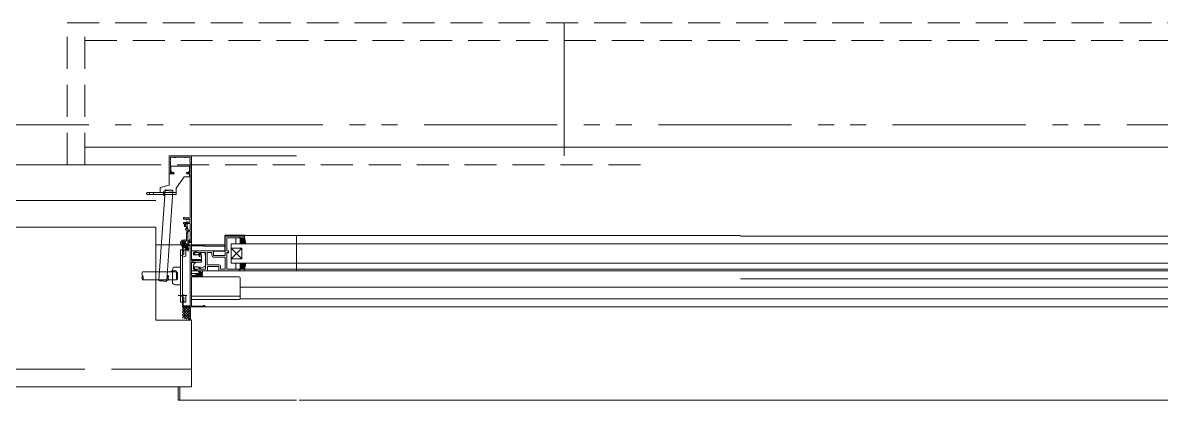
# Model space of a CAD drawing. Units: millimetres at full size. Extents: x -12803 to 120774, y -9413 to 101127.
# Drawn here: x 97669 to 98952, y 6691 to 7116 of the extents above; entities that cross this region are included whole.
import ezdxf

# ---------------------------------------------------------------- set-up
doc = ezdxf.new("R2010")
doc.units = ezdxf.units.MM
doc.header["$LTSCALE"] = 30
for name, pattern in [('DASHED1', [1.8, 1.2, -0.6]), ('DASHED3', [4, 3, -1]), ('DOUBLE_CHAIN1', [8.8, 5, -1, 0.6, -0.6, 0.6, -1])]:
    doc.linetypes.add(name, pattern=pattern)
doc.layers.add('0-0_NoName', color=7, linetype='Continuous')
for name, color, linetype, lineweight in [('2-0_通芯', 7, 'DOUBLE_CHAIN1', 15), ('2-1_躯体', 7, 'Continuous', 15), ('2-3_間仕切り', 7, 'Continuous', 15), ('2-A_建具', 7, 'Continuous', 15)]:
    doc.layers.add(name, color=color, linetype=linetype, lineweight=lineweight)

# ---------------------------------------------------------------- blocks, each defined once
blk = doc.blocks.new('グループ部品-732')
at = {"layer": '2-0_通芯'}
blk.add_line((74361.66, 7001.41), (120774.36, 7001.41), dxfattribs=at)
at = {"layer": '2-1_躯体'}
for p, q in [((97549.36, 6886.41), (97819.36, 6886.41)), ((96689.36, 6706.41), (97859.36, 6706.41))]:
    blk.add_line(p, q, dxfattribs=at)
at = {"layer": '2-1_躯体', "linetype": 'DASHED3'}
blk.add_line((96689.36, 6726.41), (97859.36, 6726.41), dxfattribs=at)
at = {"layer": '2-1_躯体'}
blk.add_lwpolyline([(97819.36, 6886.41), (97819.36, 6781.41), (97859.36, 6781.41), (97859.36, 6706.41)], dxfattribs=at)
at = {"layer": '2-3_間仕切り'}
for p, q in [((97619.36, 6956.41), (97819.36, 6956.41)), ((97579.36, 6916.41), (97819.36, 6916.41))]:
    blk.add_line(p, q, dxfattribs=at)
at = {"layer": '2-A_建具', "linetype": 'DASHED1'}
for p, q in [((97739.36, 6956.41), (97739.36, 7116.41)), ((98365.36, 7116.41), (102183.36, 7116.41)), ((97739.36, 7096.41), (102809.36, 7096.41))]:
    blk.add_line(p, q, dxfattribs=at)
at = {"layer": '2-A_建具'}
for p, q in [((98279.36, 6966.41), (98279.36, 7116.41)), ((97739.36, 6976.41), (102809.36, 6976.41)), ((97834.36, 6933.46), (97834.36, 6965.91)), ((97858.86, 6966.41), (97834.86, 6966.41)), ((97836.36, 6949.36), (97836.36, 6954.96)), ((97836.36, 6954.96), (97857.36, 6954.96)), ((97857.36, 6954.96), (97857.36, 6949.36)), ((97859.36, 6966.41), (97977.86, 6966.41)), ((97834.36, 6946.46), (97839.16, 6946.46)), ((97834.86, 6946.41), (97838.61, 6946.41)), ((97837.86, 6947.86), (97836.36, 6949.36)), ((97839.16, 6947.86), (97837.86, 6947.86)), ((97855.86, 6947.86), (97854.56, 6947.86)), ((97854.56, 6946.46), (97857.36, 6946.46)), ((97855.11, 6946.41), (97857.36, 6946.41)), ((97857.36, 6949.36), (97855.86, 6947.86)), ((97857.36, 6946.46), (97857.36, 6942.96)), ((97857.86, 6945.91), (97857.86, 6896.74)), ((97824.36, 6930.78), (97834.36, 6933.46)), ((97824.36, 6930.78), (97824.36, 6925.26)), ((97829.67, 6927.51), (97830.73, 6928.44)), ((97842.36, 6930.11), (97842.36, 6922.96)), ((97809.36, 6925.26), (97842.36, 6925.26)), ((97809.36, 6922.96), (97809.36, 6925.26)), ((97842.36, 6922.96), (97809.36, 6922.96)), ((97812.01, 6922.96), (97812.01, 6925.26)), ((97816.51, 6922.96), (97816.51, 6925.26)), ((97822.87, 6826.71), (97829.67, 6927.51)), ((97829.67, 6927.51), (97838.65, 6926.91)), ((97831.85, 6826.11), (97838.65, 6926.91)), ((97850.56, 6916.21), (97850.36, 6916.41)), ((97854.16, 6894.66), (97854.29, 6894.66)), ((97854.29, 6892.36), (97854.16, 6892.36)), ((97855.06, 6895.12), (97855.15, 6895.21)), ((97855.15, 6891.81), (97855.06, 6891.9)), ((97855.94, 6895.35), (97856.05, 6895.3)), ((97856.05, 6891.72), (97855.94, 6891.67)), ((97856.7, 6895.1), (97856.86, 6895.09)), ((97856.86, 6891.94), (97856.7, 6891.92)), ((97857.68, 6893.91), (97857.64, 6893.76)), ((97857.64, 6893.26), (97857.68, 6893.11)), ((98478.11, 6876.91), (97897.16, 6876.91)), ((97918.66, 6877.41), (97898.16, 6877.41)), ((97977.96, 6837.21), (97977.96, 6876.91)), ((97897.16, 6866.41), (97819.36, 6866.41)), ((97847.63, 6867.06), (97847.15, 6868.08)), ((97847.63, 6867.06), (97853.69, 6870.56)), ((97851.24, 6867.8), (97848.78, 6872.06)), ((97849.29, 6867.21), (97852.72, 6869.19)), ((97849.29, 6867.21), (97849.34, 6867.14)), ((97853.11, 6868.51), (97849.34, 6867.14)), ((97849.34, 6867.14), (97849.77, 6867.14)), ((97849.36, 6857.91), (97849.36, 6866.41)), ((97849.41, 6867.51), (97849.51, 6867.34)), ((97849.6, 6866.68), (97849.82, 6867.06)), ((97849.6, 6866.68), (97849.69, 6866.53)), ((97853.46, 6867.91), (97849.69, 6866.53)), ((97849.69, 6866.53), (97850.12, 6866.53)), ((97849.77, 6867.14), (97852.89, 6868.13)), ((97849.82, 6867.06), (97849.77, 6867.14)), ((97852.94, 6868.06), (97849.82, 6867.06)), ((97849.95, 6866.08), (97850.17, 6866.46)), ((97850.12, 6866.53), (97853.24, 6867.53)), ((97850.17, 6866.46), (97850.12, 6866.53)), ((97850.3, 6865.47), (97854.08, 6866.84)), ((97850.3, 6865.47), (97850.52, 6865.85)), ((97850.3, 6865.47), (97850.39, 6865.32)), ((97854.16, 6866.69), (97850.39, 6865.32)), ((97850.39, 6865.32), (97850.82, 6865.32)), ((97850.52, 6865.85), (97850.47, 6865.93)), ((97853.64, 6866.84), (97850.52, 6865.85)), ((97850.65, 6864.87), (97854.43, 6866.24)), ((97850.65, 6864.87), (97850.87, 6865.24)), ((97850.65, 6864.87), (97850.74, 6864.71)), ((97854.51, 6866.09), (97850.74, 6864.71)), ((97850.74, 6864.71), (97851.17, 6864.71)), ((97850.82, 6865.32), (97853.94, 6866.31)), ((97850.87, 6865.24), (97850.82, 6865.32)), ((97853.99, 6866.24), (97850.87, 6865.24)), ((97851, 6864.26), (97854.78, 6865.63)), ((97851, 6864.26), (97851.22, 6864.64)), ((97851, 6864.26), (97851.09, 6864.11)), ((97854.86, 6865.48), (97851.09, 6864.11)), ((97851.09, 6864.11), (97851.52, 6864.11)), ((97851.17, 6864.71), (97854.29, 6865.71)), ((97851.22, 6864.64), (97851.17, 6864.71)), ((97851.18, 6868.3), (97852.54, 6868.74)), ((97854.34, 6865.63), (97851.22, 6864.64)), ((97851.35, 6863.65), (97855.13, 6865.03)), ((97855.21, 6864.87), (97851.44, 6863.5)), ((97851.52, 6864.11), (97854.64, 6865.1)), ((97851.57, 6864.03), (97851.52, 6864.11)), ((97854.69, 6865.03), (97851.57, 6864.03)), ((97852.34, 6865.9), (97851.74, 6866.94)), ((97851.87, 6863.5), (97854.99, 6864.5)), ((97855.04, 6864.42), (97851.92, 6863.43)), ((97852.4, 6869.24), (97852.5, 6869.07)), ((97852.76, 6869.12), (97852.54, 6868.74)), ((97852.59, 6868.66), (97852.54, 6868.74)), ((97852.8, 6863.45), (97855.48, 6864.42)), ((97852.84, 6865.03), (97856.12, 6859.34)), ((97853.11, 6868.51), (97852.89, 6868.13)), ((97852.94, 6868.06), (97852.89, 6868.13)), ((97855.56, 6864.27), (97852.94, 6863.32)), ((97853.69, 6870.56), (97853.04, 6871.48)), ((97853.46, 6867.91), (97853.24, 6867.53)), ((97853.29, 6867.45), (97853.24, 6867.53)), ((97853.38, 6868.06), (97853.46, 6867.91)), ((97853.81, 6867.3), (97853.59, 6866.92)), ((97853.64, 6866.84), (97853.59, 6866.92)), ((97854.08, 6866.84), (97853.64, 6866.84)), ((97854.16, 6866.69), (97853.94, 6866.31)), ((97853.99, 6866.24), (97853.94, 6866.31)), ((97854.43, 6866.24), (97853.99, 6866.24)), ((97854.08, 6866.84), (97854.16, 6866.69)), ((97854.51, 6866.09), (97854.29, 6865.71)), ((97854.34, 6865.63), (97854.29, 6865.71)), ((97854.78, 6865.63), (97854.34, 6865.63)), ((97854.43, 6866.24), (97854.51, 6866.09)), ((97854.86, 6865.48), (97854.64, 6865.1)), ((97854.69, 6865.03), (97854.64, 6865.1)), ((97855.13, 6865.03), (97854.69, 6865.03)), ((97854.78, 6865.63), (97854.86, 6865.48)), ((97855.21, 6864.87), (97854.99, 6864.5)), ((97855.04, 6864.42), (97854.99, 6864.5)), ((97855.48, 6864.42), (97855.04, 6864.42)), ((97855.13, 6865.03), (97855.21, 6864.87)), ((97855.56, 6864.27), (97855.34, 6863.89)), ((97855.48, 6864.42), (97855.56, 6864.27)), ((97858.16, 6865.21), (97858.16, 6797.61)), ((97859.36, 6868.81), (97858.36, 6869.81)), ((97859.36, 6865.41), (97872.56, 6865.41)), ((97874.36, 6865.01), (97897.16, 6865.01)), ((97897.16, 6876.41), (97919.66, 6876.41)), ((99051.86, 6867.61), (97904.36, 6867.61)), ((97904.36, 6867.61), (97904.36, 6845.61)), ((97909.36, 6868.61), (97909.36, 6873.11)), ((97910.36, 6874.11), (97913.36, 6874.11)), ((97913.36, 6867.61), (97910.36, 6867.61)), ((97914.36, 6867.61), (97914.36, 6874.81)), ((97914.36, 6869.99), (97918.47, 6874.11)), ((97914.36, 6871.41), (97917.06, 6874.11)), ((97914.36, 6872.82), (97915.64, 6874.11)), ((97914.36, 6874.11), (97919.36, 6874.11)), ((97914.36, 6868.58), (97919.46, 6873.68)), ((97914.36, 6873.11), (97914.36, 6868.61)), ((97914.36, 6872.92), (97919.67, 6867.61)), ((97914.36, 6871.51), (97918.26, 6867.61)), ((97914.36, 6870.1), (97916.84, 6867.61)), ((97914.36, 6868.68), (97915.43, 6867.61)), ((97914.58, 6874.11), (97920.79, 6867.91)), ((97914.8, 6867.61), (97919.72, 6872.53)), ((97916, 6874.11), (97920.36, 6869.74)), ((97916.21, 6867.61), (97919.99, 6871.38)), ((97917.41, 6874.11), (97919.94, 6871.58)), ((97917.63, 6867.61), (97920.25, 6870.23)), ((97918.83, 6874.11), (97919.51, 6873.42)), ((97919.04, 6867.61), (97920.52, 6869.08)), ((97919.36, 6874.11), (97920.86, 6867.61)), ((97919.66, 6876.11), (97919.66, 6876.41)), ((97920.46, 6867.61), (97920.78, 6867.93)), ((99036.86, 6876.11), (98478.11, 6876.11)), ((97847.06, 6860.91), (97847.06, 6801.91)), ((97849.36, 6860.91), (97847.06, 6860.91)), ((97849.43, 6854.8), (97847.13, 6853.87)), ((97849.36, 6860.91), (97849.36, 6801.91)), ((97850.93, 6855.41), (97849.43, 6854.8)), ((97852.6, 6853.61), (97849.43, 6852.32)), ((97850.93, 6860.91), (97850.93, 6855.41)), ((97853.23, 6860.91), (97850.93, 6860.91)), ((97851.35, 6863.65), (97851.57, 6864.03)), ((97851.35, 6863.65), (97851.44, 6863.5)), ((97851.44, 6863.5), (97851.87, 6863.5)), ((97851.7, 6863.05), (97851.92, 6863.43)), ((97851.7, 6863.05), (97852.3, 6863.27)), ((97851.7, 6863.05), (97851.79, 6862.9)), ((97852.39, 6863.11), (97851.79, 6862.9)), ((97851.92, 6863.43), (97851.87, 6863.5)), ((97852.62, 6862.21), (97852.22, 6862.9)), ((97852.58, 6862.18), (97852.84, 6862.33)), ((97854.9, 6861.45), (97852.71, 6863.54)), ((97853.09, 6863.17), (97855.34, 6863.89)), ((97853.23, 6854.53), (97853.23, 6860.91)), ((97853.55, 6862.74), (97855.44, 6863.83)), ((97853.72, 6860.2), (97855.53, 6860.07)), ((97853.88, 6860.52), (97855.35, 6860.39)), ((97854.9, 6861.45), (97855.79, 6860.22)), ((97855.31, 6862.15), (97856.54, 6861.92)), ((97855.39, 6863.81), (97855.34, 6863.89)), ((97855.35, 6860.39), (97855.53, 6860.07)), ((97855.44, 6863.83), (97856.58, 6861.85)), ((97855.53, 6860.07), (97855.79, 6860.22)), ((97856.58, 6861.85), (97855.79, 6860.22)), ((97897.36, 6859.51), (97859.36, 6859.51)), ((97861.86, 6855.21), (97870.86, 6855.21)), ((97866.79, 6859.49), (97862.57, 6858.22)), ((97868.26, 6854.61), (97868.26, 6853.56)), ((97869.49, 6854.91), (97868.56, 6854.91)), ((97868.59, 6853.09), (97870.59, 6852.36)), ((97869.79, 6856.91), (97869.79, 6855.21)), ((97870.96, 6856.91), (97869.79, 6856.91)), ((97870.86, 6846.96), (97870.86, 6855.21)), ((97870.96, 6857.58), (97870.96, 6856.91)), ((97874.76, 6854.91), (97874.76, 6857.58)), ((97874.76, 6854.91), (97875.36, 6854.91)), ((97897.36, 6852.58), (97884.43, 6852.58)), ((97904.36, 6862.61), (97916.36, 6862.61)), ((97916.36, 6850.61), (97904.36, 6862.61)), ((97916.36, 6862.61), (97904.36, 6850.61)), ((97916.36, 6850.61), (97916.36, 6862.61)), ((97838.06, 6838.41), (97838.06, 6824.41)), ((97847.05, 6841.41), (97841.06, 6841.41)), ((97870.86, 6850.01), (97859.36, 6850.01)), ((97859.36, 6846.61), (97864.48, 6846.61)), ((97861.86, 6843.01), (97861.86, 6839.35)), ((97862.57, 6838.4), (97866.79, 6837.13)), ((97870.64, 6847.01), (97865.25, 6846.96)), ((97868.16, 6840.3), (97866.86, 6840.91)), ((97869.73, 6840.27), (97874.37, 6841.94)), ((97904.4, 6839.04), (97904.31, 6839.04)), ((97916.36, 6850.61), (97904.36, 6850.61)), ((99051.86, 6845.61), (97904.36, 6845.61)), ((97909.36, 6844.61), (97909.36, 6840.11)), ((97913.36, 6845.61), (97910.36, 6845.61)), ((97910.36, 6839.11), (97913.36, 6839.11)), ((97914.36, 6840.3), (97919.67, 6845.61)), ((97914.36, 6841.71), (97918.26, 6845.61)), ((97914.36, 6843.12), (97916.84, 6845.61)), ((97914.36, 6845.61), (97914.36, 6838.41)), ((97914.36, 6844.54), (97915.43, 6845.61)), ((97914.36, 6844.64), (97919.46, 6839.54)), ((97914.36, 6840.11), (97914.36, 6844.61)), ((97914.36, 6843.23), (97918.47, 6839.11)), ((97914.36, 6841.81), (97917.06, 6839.11)), ((97914.36, 6840.4), (97915.64, 6839.11)), ((99041.86, 6839.11), (97914.36, 6839.11)), ((97914.58, 6839.11), (97920.79, 6845.31)), ((97914.8, 6845.61), (97919.72, 6840.69)), ((97916, 6839.11), (97920.36, 6843.48)), ((97916.21, 6845.61), (97919.99, 6841.84)), ((97917.41, 6839.11), (97919.94, 6841.64)), ((97917.63, 6845.61), (97920.25, 6842.99)), ((97918.83, 6839.11), (97919.51, 6839.8)), ((97919.04, 6845.61), (97920.52, 6844.14)), ((97919.36, 6839.11), (97920.86, 6845.61)), ((97919.36, 6837.01), (97919.36, 6838.61)), ((97920.46, 6845.61), (97920.78, 6845.29)), ((97804.36, 6835.91), (97842.56, 6835.91)), ((97804.36, 6826.91), (97842.56, 6826.91)), ((97831.85, 6826.11), (97822.87, 6826.71)), ((97831.85, 6826.11), (97830.78, 6825.18)), ((97842.56, 6835.91), (97843.56, 6834.91)), ((97842.56, 6835.91), (97842.56, 6826.91)), ((97859.36, 6837.11), (98478.11, 6837.11)), ((97859.36, 6830.81), (97870.86, 6830.81)), ((97860.36, 6830.21), (97913.36, 6830.21)), ((97865.66, 6832.61), (97865.66, 6832.11)), ((97865.67, 6832.71), (97865.86, 6832.89)), ((97867.36, 6832.91), (97865.96, 6832.91)), ((97866.12, 6831.81), (97867.22, 6832.91)), ((97866.66, 6832.01), (97868.76, 6832.01)), ((97869.36, 6835.31), (97867.54, 6836.71)), ((97867.66, 6833.34), (97869.62, 6835.31)), ((97867.66, 6833.21), (97867.66, 6834.31)), ((97867.67, 6832.01), (97869.26, 6833.6)), ((97869.96, 6835.31), (97867.74, 6836.99)), ((97867.81, 6834.85), (97868.12, 6835.15)), ((97868.66, 6835.31), (97871.86, 6835.31)), ((97868.85, 6831.84), (97869.92, 6832.91)), ((97869.26, 6833.37), (97869.26, 6834.01)), ((97869.56, 6834.31), (97871.56, 6834.31)), ((97870.06, 6832.91), (97869.72, 6832.91)), ((97869.77, 6831.9), (97870.27, 6832.4)), ((97869.97, 6834.31), (97870.97, 6835.31)), ((97871.32, 6834.31), (97871.86, 6834.85)), ((97871.56, 6836.44), (97871.36, 6835.31)), ((97871.86, 6834.61), (97871.86, 6836.61)), ((97871.86, 6831.81), (97871.86, 6833.11)), ((97914.36, 6805.71), (97914.36, 6829.21)), ((97919.36, 6837.21), (98478.11, 6837.21)), ((99037.16, 6837.11), (98478.11, 6837.11)), ((99036.86, 6828.11), (98478.11, 6828.11)), ((97847.06, 6821.41), (97841.06, 6821.41)), ((99036.86, 6818.61), (97914.36, 6818.61)), ((97844.36, 6809.41), (97854.36, 6809.41)), ((97849.36, 6801.91), (97847.06, 6801.91)), ((97849.36, 6796.91), (97849.36, 6804.91)), ((97852.61, 6809.21), (97849.43, 6810.5)), ((97850.93, 6801.91), (97850.93, 6807.41)), ((97853.23, 6801.91), (97850.93, 6801.91)), ((97853.23, 6808.29), (97853.23, 6801.91)), ((97859.36, 6808.75), (97914.36, 6808.75)), ((97860.36, 6804.71), (97913.36, 6804.71)), ((97849.36, 6787.41), (97858.36, 6796.41)), ((97849.36, 6790.41), (97855.36, 6796.41)), ((97849.36, 6793.41), (97852.36, 6796.41)), ((97849.36, 6796.41), (97858.36, 6787.41)), ((97849.36, 6784.41), (97858.36, 6793.41)), ((97849.36, 6793.41), (97858.36, 6784.41)), ((97849.36, 6790.41), (97858.36, 6781.41)), ((97849.36, 6787.41), (97854.2, 6782.56)), ((99054.66, 6796.41), (97849.86, 6796.41)), ((97851.31, 6783.37), (97858.36, 6790.41)), ((97852.36, 6796.41), (97858.36, 6790.41)), ((97853.66, 6782.71), (97858.36, 6787.41)), ((97855.36, 6796.41), (97858.36, 6793.41)), ((97849.36, 6784.41), (97850.05, 6783.72)), ((97856.01, 6782.06), (97858.36, 6784.41)), ((97844.36, 6706.41), (97844.36, 6691.41)), ((97846.36, 6706.41), (97846.36, 6691.41)), ((97977.86, 6691.41), (97844.36, 6691.41)), ((102567.86, 6691.41), (97980.86, 6691.41))]:
    blk.add_line(p, q, dxfattribs=at)
at = {"layer": '2-A_建具', "linetype": 'DASHED1'}
blk.add_lwpolyline([(98365.36, 6956.41), (97719.36, 6956.41), (97719.36, 7116.41), (98365.36, 7116.41)], dxfattribs=at)
at = {"layer": '2-A_建具'}
for points in [[(97835.93, 6962.05), (97835.86, 6962.24), (97835.86, 6964.41)], [(97835.93, 6952.05), (97835.86, 6952.24), (97835.86, 6960.58), (97835.93, 6960.77)], [(97836.36, 6964.91), (97840.03, 6964.91), (97840.22, 6964.84)], [(97841.5, 6964.84), (97841.69, 6964.91), (97852.03, 6964.91), (97852.22, 6964.84)], [(97853.5, 6964.84), (97853.69, 6964.91), (97857.36, 6964.91)], [(97857.86, 6964.41), (97857.86, 6962.24), (97857.79, 6962.05)], [(97857.79, 6960.77), (97857.86, 6960.58), (97857.86, 6952.24), (97857.79, 6952.05)], [(97859.36, 6848.71), (97859.36, 6965.91), (97858.86, 6966.41)], [(97835.86, 6948.11), (97835.86, 6950.58), (97835.93, 6950.77)], [(97838.08, 6947.7), (97837.87, 6947.61), (97836.36, 6947.61)], [(97857.36, 6942.96), (97851.36, 6942.96), (97842.36, 6930.11)], [(97857.36, 6947.61), (97855.84, 6947.61), (97855.63, 6947.7)], [(97857.79, 6950.77), (97857.86, 6950.58), (97857.86, 6948.11)], [(97830.73, 6928.44), (97837.72, 6927.97), (97838.65, 6926.91)], [(97855.86, 6896.71), (97851.78, 6896.71), (97851.26, 6897.01), (97850.56, 6897.01), (97850.56, 6895.41), (97853.46, 6895.41), (97853.76, 6895.09)], [(97853.76, 6891.93), (97853.46, 6891.61), (97850.56, 6891.61), (97850.56, 6890.01), (97851.56, 6890.01), (97851.56, 6887.01), (97852.96, 6887.01), (97852.96, 6887.51), (97852.56, 6888.08), (97852.56, 6890.31), (97857.86, 6890.31), (97857.86, 6882.91), (97855.96, 6882.91)], [(97853.52, 6889.86), (97852.4, 6887.92), (97853.2, 6887.7), (97854.11, 6884.31), (97853.06, 6884.31)], [(97854.26, 6882.11), (97854.26, 6879.71), (97853.96, 6879.41), (97853.96, 6870.71), (97851.05, 6869.03), (97850.95, 6868.84), (97850.47, 6868.56), (97850.25, 6868.57), (97847.45, 6866.95), (97848.57, 6865.01), (97849.36, 6865.01)], [(97855.46, 6876.87), (97855.46, 6883.92), (97854.46, 6887.65), (97854.46, 6889.61)], [(97855.96, 6881.91), (97857.86, 6881.91), (97857.86, 6868.81)], [(97897.16, 6876.91), (97897.16, 6860.1), (97897.36, 6860.1)], [(97847.7, 6869.83), (97849.39, 6868.71), (97850.69, 6868.76)], [(97849.6, 6866.68), (97853.38, 6868.06), (97852.94, 6868.06)], [(97849.72, 6867.46), (97853.03, 6868.66), (97853.11, 6868.51)], [(97858.16, 6865.21), (97850.26, 6865.21), (97850.26, 6859.41), (97850.96, 6859.41), (97850.96, 6858.45), (97850.36, 6857.41), (97849.86, 6857.41)], [(97849.95, 6866.08), (97853.73, 6867.45), (97853.81, 6867.3), (97850.04, 6865.93)], [(97849.95, 6866.08), (97850.04, 6865.93), (97850.47, 6865.93), (97853.59, 6866.92)], [(97853.73, 6867.45), (97853.29, 6867.45), (97850.17, 6866.46)], [(97851.25, 6871.88), (97851.37, 6869.86), (97850.69, 6868.76)], [(97853.03, 6868.66), (97852.59, 6868.66), (97850.83, 6868.1)], [(97851.51, 6866.41), (97853.98, 6867.84), (97854.8, 6866.41)], [(97852.72, 6869.19), (97852.76, 6869.12), (97852.29, 6868.95)], [(97856.86, 6869.2), (97856.58, 6867.61), (97855.46, 6867.61), (97855.46, 6875.95), (97855.34, 6876.14), (97855.34, 6876.69), (97855.46, 6876.87)], [(97857.86, 6870.91), (97855.68, 6870.91), (97855.46, 6868.35)], [(97856.45, 6868.22), (97856.73, 6869.81), (97857.86, 6869.81)], [(97873.16, 6864.81), (97874.36, 6864.81), (97874.36, 6866.41)], [(97897.36, 6875.61), (97897.36, 6854.51), (97884.36, 6854.51), (97884.36, 6859.01)], [(97919.36, 6874.61), (97919.36, 6876.11), (97897.86, 6876.11)], [(97900.56, 6857.41), (97901.36, 6857.41), (97901.36, 6859.51), (97899.36, 6859.51), (97899.36, 6874.18), (97911.63, 6874.18), (97913.36, 6874.81), (97914.36, 6874.81)], [(97851.79, 6862.9), (97852.22, 6862.9), (97852.47, 6862.97)], [(97855.35, 6860.39), (97852.31, 6863.24), (97853.88, 6860.52)], [(97852.58, 6862.18), (97853.72, 6860.2), (97853.88, 6860.52)], [(97854.96, 6861.36), (97855.31, 6862.15), (97854.73, 6863.43)], [(97897.36, 6859.41), (97883.86, 6859.41), (97883.86, 6859.61), (97866.93, 6859.61), (97866.93, 6859.51), (97862.57, 6858.22), (97862.05, 6857.86), (97861.86, 6857.27)], [(97861.86, 6857.27), (97861.86, 6855.21), (97864.16, 6855.21), (97864.16, 6856.01), (97863.06, 6856.01), (97863.06, 6857.22), (97864.25, 6857.58), (97868.26, 6857.58), (97868.26, 6856.01), (97867.16, 6856.01), (97867.16, 6855.21), (97869.46, 6855.21), (97869.46, 6857.58), (97875.36, 6857.58), (97875.36, 6839.04), (97869.46, 6839.04), (97869.46, 6841.41), (97868.46, 6841.41), (97868.46, 6839.04), (97864.25, 6839.04), (97862.86, 6839.46), (97862.86, 6840.91)], [(97882.43, 6854.58), (97882.43, 6857.58), (97877.29, 6857.58), (97877.29, 6844.04), (97890.29, 6844.04)], [(97892.29, 6842.04), (97892.29, 6839.04), (97897.36, 6839.04), (97897.36, 6852.58)], [(97903.4, 6839.04), (97899.36, 6839.04), (97899.36, 6857.58), (97900.23, 6857.58)], [(97869.66, 6850.01), (97869.66, 6848.71), (97859.36, 6848.71)], [(97864.26, 6833.11), (97864.26, 6832.01), (97859.36, 6832.01), (97859.36, 6847.31), (97861.67, 6847.31)], [(97870.86, 6846.96), (97865.25, 6846.96), (97864.62, 6846.73), (97862.93, 6845.31), (97861.86, 6843.01)], [(97861.86, 6841.71), (97866.86, 6841.71), (97866.86, 6840.91)], [(97861.86, 6839.35), (97866.93, 6837.21), (97866.93, 6837.01), (97876.86, 6837.01), (97876.86, 6837.21), (97890.86, 6837.21), (97890.86, 6837.01), (97919.36, 6837.01)], [(97862.06, 6847.01), (97866.36, 6847.01), (97870.4, 6847.36)], [(97877.36, 6837.61), (97877.36, 6842.11), (97890.36, 6842.11), (97890.36, 6837.61)], [(97914.36, 6838.41), (97913.36, 6838.41), (97911.63, 6839.04), (97905.31, 6839.04)], [(97830.78, 6825.18), (97823.8, 6825.65), (97822.87, 6826.71)], [(97843.56, 6834.91), (97843.56, 6827.91), (97842.56, 6826.91)], [(97870.86, 6834.11), (97869.56, 6834.11), (97869.56, 6833.31), (97870.66, 6833.31), (97870.66, 6831.81), (97865.46, 6831.81), (97865.46, 6833.31), (97866.56, 6833.31), (97866.56, 6834.11), (97859.36, 6834.11)], [(97872.56, 6797.41), (97859.36, 6797.41), (97859.36, 6829.21)], [(97850.93, 6807.41), (97849.43, 6808.02), (97847.13, 6808.95)], [(97849.86, 6805.41), (97850.36, 6805.41), (97850.96, 6804.37), (97850.96, 6803.41), (97850.26, 6803.41), (97850.26, 6797.61), (97858.16, 6797.61)], [(97914.36, 6805.71), (99054.86, 6805.71), (99054.86, 6789.61)], [(97858.36, 6795.41), (97858.36, 6782.41), (97859.36, 6781.41)], [(97874.36, 6796.41), (97874.36, 6798.01), (97873.16, 6798.01)]]:
    blk.add_lwpolyline(points, dxfattribs=at)
for centre, radius, start, end in [((97834.86, 6965.91), 0.5, 90.00001, 179.99999), ((97836.36, 6964.41), 0.5, 90.00001, 179.99999), ((97835.16, 6961.41), 1, 320.28486, 39.71514), ((97840.86, 6965.61), 1, 230.28486, 309.71514), ((97852.86, 6965.61), 1, 230.28486, 309.71514), ((97857.36, 6964.41), 0.5, 0.00001, 89.99999), ((97858.56, 6961.41), 1, 140.28486, 219.71514), ((97834.86, 6946.91), 0.5, 180.00001, 269.99999), ((97836.36, 6948.11), 0.5, 180.00001, 269.99999), ((97835.16, 6951.41), 1, 320.28486, 39.71514), ((97838.61, 6947.16), 0.75, 270.00002, 134.41533), ((97839.16, 6947.16), 0.7, 270, 90), ((97854.56, 6947.16), 0.7, 90, 270), ((97855.11, 6947.16), 0.75, 45.58467, 269.99998), ((97857.36, 6948.11), 0.5, 270.00001, 359.99999), ((97857.36, 6945.91), 0.5, 0.00001, 89.99999), ((97858.56, 6951.41), 1, 140.28486, 219.71514), ((97829.36, 6923.02), 1.5, 146.14066, 266.14066), ((97829.46, 6924.52), 1.5, 146.14066, 266.14066), ((97829.57, 6926.02), 1.5, 86.14066, 266.14066), ((97853.96, 6889.61), 0.5, 0, 150.00001), ((97854.16, 6895.06), 0.4, 175.90396, 270.00001), ((97854.16, 6891.96), 0.4, 89.99999, 184.09604), ((97854.29, 6895.06), 0.4, 270.00007, 315.20724), ((97854.29, 6891.96), 0.4, 44.79276, 89.99993), ((97855.86, 6893.51), 1.8, 116.26017, 135.20714), ((97855.86, 6893.51), 1.8, 224.79286, 243.73983), ((97855.6, 6894.99), 0.5, 46.86987, 153.13005), ((97855.6, 6892.03), 0.5, 206.86995, 313.13013), ((97855.86, 6893.51), 3.2, 63.61222, 90.00002), ((97855.86, 6893.51), 1.8, 61.96927, 83.73983), ((97855.86, 6893.51), 1.8, 276.26017, 298.03073), ((97857.08, 6894.37), 0.75, 322.29964, 107.7004), ((97857.08, 6892.65), 0.75, 252.2996, 37.70036), ((97857.46, 6896.74), 0.4, 243.61216, 359.99994), ((97855.86, 6893.51), 1.8, 351.96925, 8.03075), ((97853.06, 6883.81), 0.5, 89.99999, 270.00001), ((97853.06, 6882.11), 1.2, 0.00001, 89.99999), ((97855.96, 6882.41), 0.5, 89.99999, 270.00001), ((97898.16, 6876.41), 1, 90, 180), ((97918.66, 6876.41), 1, 0, 90), ((97848.33, 6868.63), 1.3, 135.88085, 205), ((97853.86, 6863.27), 9, 104.11915, 135.88085), ((97848.97, 6867.26), 0.5, 30, 120), ((97849.86, 6865.91), 0.5, 90, 180), ((97851.98, 6870.74), 1.3, 35, 104.11915), ((97852.84, 6869.49), 0.5, 120, 210), ((97855.96, 6868.31), 0.5, 175, 349.99999), ((97857.36, 6871.51), 0.5, 360, 170.00001), ((97872.56, 6865.11), 0.3, 0, 90), ((97873.16, 6865.11), 0.3, 180, 270), ((97897.86, 6875.61), 0.5, 90, 180), ((97910.36, 6873.11), 1, 89.9999, 179.9999), ((97910.36, 6868.61), 1, 179.9999, 269.9999), ((97913.36, 6873.11), 1, 359.9999, 89.9999), ((97913.36, 6868.61), 1, 269.9999, 359.9999), ((97918.86, 6874.61), 0.5, 270, 0), ((97849.86, 6857.91), 0.5, 180, 270), ((97852.53, 6863.37), 0.248, 42.80904, 210), ((97852.23, 6854.53), 1, 292.00335, 0), ((97862.86, 6857.27), 1, 106.69924, 180), ((97866.93, 6859.01), 0.5, 90, 106.69924), ((97868.56, 6854.61), 0.3, 90, 180), ((97868.76, 6853.56), 0.5, 180, 250), ((97869.49, 6855.21), 0.3, 270, 359.99999), ((97870.36, 6851.91), 0.5, 0, 70), ((97884.43, 6854.58), 2, 180, 270), ((97883.86, 6859.01), 0.5, 0, 90), ((97900.23, 6857.38), 0.2, 35.09963, 90), ((97900.56, 6857.61), 0.2, 215.09963, 270), ((97841.06, 6838.41), 3, 90.00155, 180.00122), ((97861.67, 6847.11), 0.2, 14.47751, 90), ((97864.86, 6843.01), 3, 130, 180), ((97862.36, 6840.91), 0.5, 0, 180), ((97862.86, 6839.35), 1, 180, 253.30076), ((97862.06, 6847.21), 0.2, 194.47751, 270), ((97865.26, 6845.96), 1, 90.5, 130), ((97868.59, 6841.21), 1, 245, 262.59308), ((97869.39, 6841.21), 1, 273.88684, 289.85326), ((97870.36, 6847.86), 0.5, 275, 0), ((97870.56, 6847.31), 0.3, 270.5, 359.99999), ((97873.86, 6843.35), 1.5, 289.85326, 359.99999), ((97890.29, 6842.04), 2, 0, 90), ((97903.4, 6838.84), 0.2, 23.57818, 90), ((97903.86, 6839.04), 0.3, 203.57818, 336.42182), ((97904.31, 6838.84), 0.2, 90, 156.42182), ((97904.4, 6838.84), 0.2, 23.57818, 90), ((97904.86, 6839.04), 0.3, 203.57818, 336.42182), ((97905.31, 6838.84), 0.2, 90, 156.42182), ((97910.36, 6844.61), 1, 90.0001, 180.0001), ((97910.36, 6840.11), 1, 180.0001, 270.0001), ((97913.36, 6844.61), 1, 0.0001, 90.0001), ((97913.36, 6840.11), 1, 270.0001, 0.0001), ((97918.86, 6838.61), 0.5, 0, 90), ((97807.66, 6833.66), 4, 145.77113, 214.22887), ((97807.66, 6829.16), 4, 145.77113, 214.22887), ((97801.05, 6829.16), 4, 325.77113, 34.22887), ((97831.95, 6827.6), 1.5, 266.14066, 86.14066), ((97832.05, 6829.1), 1.5, 326.14066, 86.14066), ((97832.15, 6830.6), 1.5, 326.14066, 86.14066), ((97838.06, 6835.91), 1.5, 60, 180), ((97839.56, 6835.91), 1.5, 60, 180), ((97841.06, 6835.91), 1.5, 0, 180), ((97860.36, 6829.21), 1, 90, 180), ((97865.26, 6833.11), 1, 90, 180), ((97865.96, 6832.61), 0.3, 90, 180), ((97865.96, 6832.11), 0.3, 180, 270), ((97866.46, 6832.01), 0.2, 270, 0), ((97866.93, 6837.61), 0.5, 253.30076, 270), ((97867.56, 6836.91), 0.2, 24.41711, 264.41711), ((97867.36, 6833.21), 0.3, 270, 0), ((97868.66, 6834.31), 1, 90, 180), ((97868.96, 6832.01), 0.2, 180, 270), ((97869.26, 6832.91), 0.25, 123.05573, 326.94427), ((97868.96, 6833.37), 0.3, 303.05573, 0), ((97869.56, 6834.01), 0.3, 90, 180), ((97869.72, 6832.61), 0.3, 90, 146.94427), ((97869.56, 6832.11), 0.3, 270, 315), ((97870.06, 6832.61), 0.3, 315, 90), ((97870.86, 6833.11), 1, 0, 90), ((97870.86, 6831.81), 1, 270, 0), ((97871.66, 6836.61), 0.2, 0.00001, 240), ((97871.56, 6834.61), 0.3, 270, 0), ((97876.86, 6837.61), 0.5, 270, 0), ((97890.86, 6837.61), 0.5, 180, 270), ((97913.36, 6829.21), 1, 0, 90), ((97841.06, 6824.41), 3, 180.00122, 270.00127), ((97849.86, 6804.91), 0.5, 90, 180), ((97852.23, 6808.29), 1, 0, 68.00217), ((97860.36, 6805.71), 1, 180, 270), ((97913.36, 6805.71), 1, 270, 359.99999), ((97849.86, 6796.91), 0.5, 180, 270), ((97872.56, 6797.71), 0.3, 270, 0), ((97873.16, 6797.71), 0.3, 90, 180)]:
    blk.add_arc(centre, radius, start, end, dxfattribs=at)

msp = doc.modelspace()

# ---------------------------------------------------------------- block references
at = {"layer": '0-0_NoName'}
msp.add_blockref('グループ部品-732', (0, 0), dxfattribs=at)

doc.saveas('drawing.dxf')
